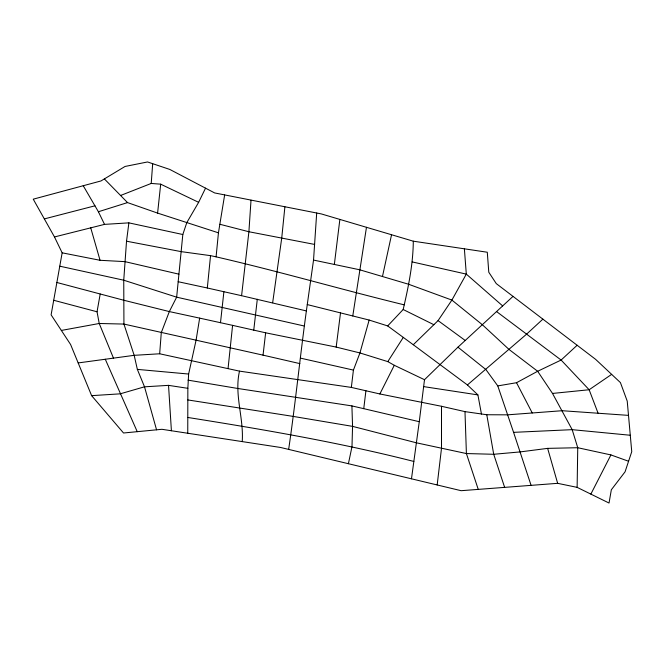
<?xml version="1.0" encoding="UTF-8"?>
<svg xmlns="http://www.w3.org/2000/svg" width="665" height="665" viewBox="0 0 665 665"><rect width="100%" height="100%" fill="white"/><g stroke="black" fill="none" stroke-linecap="round" stroke-linejoin="round"><path stroke-width="1" d="M78.171 362.932L134.172 355.326L159.667 353.78L239.5 371.128L351.336 387.412L379.865 393.963L441.502 406.282L441.502 448.293L437.179 484.96M187.754 433.256L187.846 388.318L188.627 374.038L196.092 340.123L199.65 318.128L169.326 311.577L123.632 300.206L56.874 282.492M242.226 441.602C243.889 417.961 234.072 394.702 239.5 371.128M577.129 487.362L557.652 483.33L461.128 490.695L280.53 447.462L161.936 429.299L123.524 432.998L91.62 395.65L70.598 344.503L51.114 314.853L62.153 252.825L54.48 236.948L33.25 199.176L100.997 180.947L125.045 166.458L147.547 161.961L169.799 169.442L214.662 192.941L321.394 213.939L413.298 241.187L487.295 252.235L488.783 272.234L496.281 283.614L595.607 359.341L620.42 382.591L627.228 401.12L631.75 451.676L625.075 471.809L611.335 489.781L609.032 503.039L577.129 487.362L577.744 447.72L572.183 429.665L552.507 393.439L537.653 371.269L508.991 349.416L482.316 324.695L451.892 300.081L408.659 284.271L359.615 269.766L313.539 260.073L316.69 213.024M313.539 260.073L307.263 304.578L369.15 320.056L387.678 325.925L403.173 309.516C408.377 287.056 413.115 264.329 413.298 241.187M251.013 200.207L248.901 231.744L241.586 295.692L306.291 310.904M120.573 195.485L151.213 183.449L152.684 163.69M159.667 353.78L161.287 332.625L169.326 311.577L176.657 297.172L182.817 234.521L128.885 222.858L126.525 241.204L123.748 280.206L123.931 324.071L134.172 355.326L137.347 369.383L144.513 386.814L156.558 429.823M404.254 304.853C341.336 289.533 279.184 271.362 216.083 256.84L218.444 232.825L224.637 194.995M241.586 295.692L207.314 287.995L210.547 255.651L181.138 251.628L126.525 241.204M284.894 206.815L281.736 238.012L272.658 302.733M220.489 322.7L223.897 291.719M228.053 368.593L232.592 325.36L199.65 318.128M288.652 449.407C295.759 401.244 300.422 352.766 307.263 304.578M218.444 232.825L157.597 213.099L160.689 184.172L151.213 183.449M253.756 330.131L257.297 299.25M299.865 363.614L263.041 355.143L265.643 332.808L232.592 325.36M351.336 387.412L353.423 370.097L359.94 352.949L369.15 320.056M411.477 478.808L419.266 421.701L363.755 408.667L365.916 390.754M513.014 296.374L457.952 347.18L424.503 379.707L419.266 421.701M334.345 264.512L339.865 219.417M424.503 379.707L394.303 365.293L387.803 361.619L359.94 352.949L336.174 347.08L340.513 312.899M366.465 227.297L352.774 315.958M113.474 358.136L99.226 323.489L97.04 311.777L100.207 293.997M348.41 463.713L351.985 446.647L352.558 426.365L351.91 405.908L237.605 388.451L188.029 380.139M382.466 276.54L391.552 234.737M182.817 234.521L186.799 222.625L198.636 202.326L205.535 188.162M379.865 393.963L394.303 365.293M590.861 494.112L610.927 454.926L628.575 461.261M387.803 361.619L403.298 337.396M387.678 325.925L413.281 344.736L438.069 320.613L451.892 300.081L466.306 274.113L464.378 248.81M542.881 319.142L526.406 334.32L467.412 384.944L413.281 344.736M577.145 345.26L561.11 360.048L537.653 371.269L516.522 382.716L497.777 385.9L485.924 369.574L457.952 347.18M611.65 374.37L589.14 389.748L552.507 393.439M83.233 185.726L98.395 211.744L127.53 202.592L157.597 213.099M44.339 218.91L94.97 205.809M54.48 236.948L104.53 224.379L128.885 222.858M61.355 330.438L99.226 323.489L123.931 324.071L263.041 355.143M610.927 454.926L577.744 447.72L547.636 448.368L520.038 451.926L493.713 454.278L466.406 453.555L416.39 442.807L352.558 426.365L292.933 416.365L187.821 399.931M628.508 415.376L562.158 410.712L507.57 414.835L486.78 414.744L464.985 411.627L441.502 406.282M91.62 395.65L120.166 393.838L144.513 386.814L168.536 385.359L187.846 388.318M497.777 385.9L513.58 432.35L572.183 429.665L630.279 435.251M62.153 252.825L100.058 260.289L124.97 261.636L178.918 274.171M137.347 369.383L188.627 374.038M423.663 386.614L477.902 394.902L481.46 414.079M187.788 417.462C263.606 429.499 339.416 442.458 413.846 461.452M314.587 244.421L248.901 231.744L219.94 224.288M336.174 347.08L265.643 332.808M210.547 255.651L216.083 256.84M178.178 281.719L207.314 287.995M59.775 266.183L123.748 280.206L176.657 297.172L303.988 325.95M412.2 261.919L466.306 274.113L502.665 305.925M300.472 358.136L353.423 370.097M351.91 405.908L363.755 408.667M53.707 300.272L97.04 311.777M160.689 184.172L198.636 202.326M403.173 309.516L433.863 324.703M438.069 320.613L465.217 340.472M496.556 311.561L561.11 360.048L589.14 389.748L598.101 413.239M467.412 384.944L477.902 394.902M104.363 178.918L127.53 202.592M516.522 382.716L532.241 412.948M98.395 211.744L104.53 224.379M137.239 431.676L105.286 359.25M513.58 432.35L531.086 485.359M504.644 487.379L493.713 454.278L486.78 414.744M478.243 489.39L466.406 453.555L464.985 411.627M547.636 448.368L557.652 483.33M90.706 227.771L100.058 260.289M168.536 385.359L171.404 430.754"/></g></svg>
